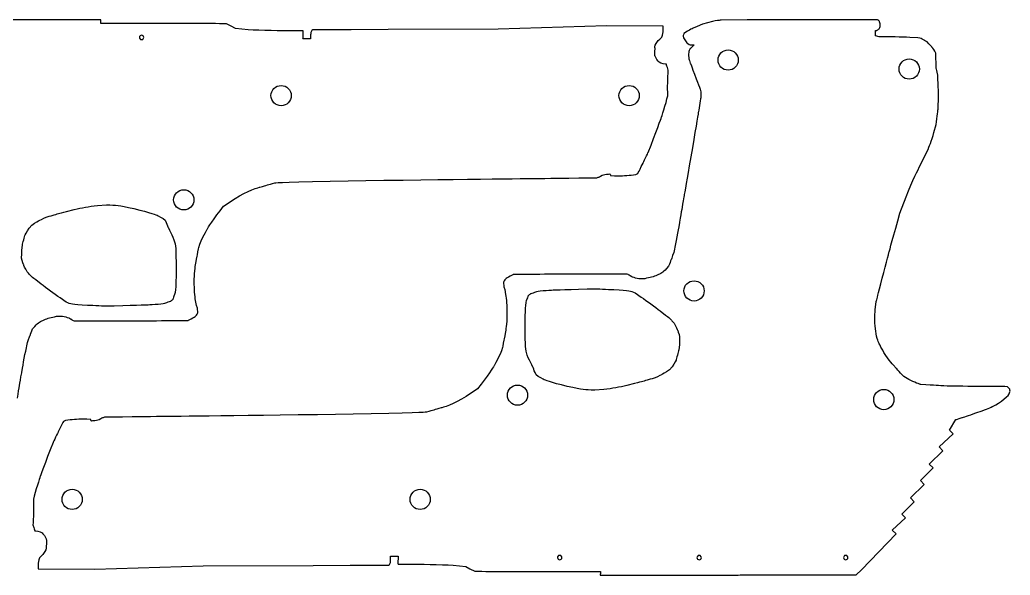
# Model space of a CAD drawing. Extents: x 81 to 204, y 60 to 194.
# Drawn here: x 140.1 to 204.2, y 119.2 to 155.2 of the extents above; entities that cross this region are included whole.
import ezdxf

# ---------------------------------------------------------------- set-up
doc = ezdxf.new("R2010")
doc.units = 0
doc.layers.add('Layer_1', color=7, linetype='CONTINUOUS')

msp = doc.modelspace()

# ---------------------------------------------------------------- linework, layer by layer
at = {"layer": 'Layer_1', "color": 7}
for points in [[(143.84116, 155.172777), (139.215685, 155.172835), (137.669296, 155.170454)], [(145.379736, 155.132442), (145.38262, 155.172777)], [(187.213618, 155.160692), (185.531191, 155.157808)], [(195.65216, 155.16302), (195.638481, 155.168206), (195.624802, 155.172836), (192.260217, 155.168206)], [(148.053454, 154.931864), (146.710379, 154.931864), (145.367036, 154.931864)], [(154.908152, 154.530176), (154.089399, 154.600317), (153.818413, 154.750854), (153.506945, 154.911782)], [(159.134924, 154.52168), (159.111905, 154.523267), (159.095501, 154.529961), (159.032609, 154.489763)], [(181.766721, 154.395762), (181.76381, 154.754534), (178.109094, 154.781334), (171.090069, 154.562981), (163.966454, 154.539592), (161.577266, 154.530967)], [(184.958982, 155.067294), (184.326213, 154.881755), (183.980021, 154.740925), (183.723931, 154.626895)], [(195.780575, 154.623762), (195.799308, 154.667109)], [(195.818861, 154.832825), (195.814733, 154.901455)], [(158.478175, 154.238806), (158.478175, 154.419424), (158.468385, 154.449914), (157.780231, 154.459625)], [(158.953975, 154.087922), (158.953975, 154.011354), (158.953975, 153.935744), (158.787155, 153.937596), (158.540379, 153.937596), (158.458067, 153.937596)], [(181.455412, 153.832038), (181.549339, 153.926788)], [(183.093482, 154.003005), (183.213939, 153.801882), (183.31457, 153.689217), (183.378419, 153.628781)], [(183.340679, 154.432466), (183.108788, 154.284119)], [(195.523392, 154.335377), (195.523392, 154.47224), (195.535431, 154.47568), (195.547046, 154.47568)], [(195.746283, 154.070809), (195.52752, 154.135751)], [(198.257284, 154.008603), (197.735666, 154.03403)], [(183.524308, 153.555774), (183.578045, 153.550588)], [(183.736364, 153.502969), (183.679891, 153.450327)], [(183.42133, 152.939104), (183.42133, 152.842576)], [(199.434897, 152.060516), (199.417408, 153.019519), (199.382002, 153.087472), (199.347, 153.150231)], [(181.516769, 152.428942), (181.455915, 152.491699)], [(183.79403, 151.652637), (183.915717, 151.338717)], [(199.542913, 151.588399), (199.515296, 151.774345)], [(182.065911, 150.25498), (182.063266, 150.913184)], [(184.160459, 150.677092), (184.203393, 150.514931)], [(199.296533, 147.872699), (199.442422, 148.384879)], [(183.663257, 146.881816), (183.462409, 145.713072)], [(198.322626, 145.557634), (198.94528, 146.843007)], [(177.526429, 144.952416), (177.567042, 144.970063)], [(178.36484, 145.088205), (178.618735, 145.073018)], [(179.690826, 145.113214), (180.007083, 145.148218)], [(160.220033, 144.713846), (163.692504, 144.776603)], [(153.322822, 143.094313), (154.071143, 143.601432)], [(197.097277, 142.645344), (197.501574, 143.71742)], [(182.574634, 140.665512), (182.45541, 140.105342)], [(182.12412, 139.216752), (181.979737, 139.05965)], [(151.424992, 138.223678), (151.434781, 138.725603)], [(171.960781, 138.605294), (171.870267, 138.56127)], [(179.432916, 138.699089), (178.187609, 138.701947)], [(179.894783, 138.47595), (179.789093, 138.508354)], [(181.612215, 138.744632), (181.384834, 138.636616)], [(171.428624, 138.179527), (171.448997, 137.87818), (171.519138, 137.697699), (171.574516, 137.391293)], [(180.577458, 138.403907), (180.297582, 138.385571)], [(151.655788, 136.194919), (151.635415, 136.496266), (151.565274, 136.676746), (151.509897, 136.983153)], [(195.514108, 136.554147), (195.555809, 136.920573)], [(142.506954, 135.970539), (142.78683, 135.988875)], [(171.65942, 136.150768), (171.649631, 135.648843)], [(140.960292, 135.157694), (141.104676, 135.314796)], [(141.472198, 135.629814), (141.699578, 135.73783)], [(143.189629, 135.898496), (143.29532, 135.866092)], [(143.651497, 135.675357), (144.896803, 135.672499)], [(151.123631, 135.769152), (151.214145, 135.813176)], [(195.573483, 134.681256), (195.51305, 135.163084)], [(140.509778, 133.708934), (140.629002, 134.269104)], [(197.677577, 131.884364), (197.340953, 132.080156)], [(202.531258, 131.424754), (202.160177, 131.427135)], [(169.761591, 131.280133), (169.01327, 130.773014)], [(203.668133, 130.475667), (203.999563, 130.749397), (204.099647, 130.847293), (204.15899, 130.937669)], [(204.220244, 131.186103), (204.205348, 131.261165)], [(162.864379, 129.6606), (159.391908, 129.597843)], [(202.00348, 129.707262), (202.422554, 129.85315)], [(143.393586, 129.261232), (143.07733, 129.226228)], [(144.719572, 129.286241), (144.465678, 129.301428)], [(145.557983, 129.42203), (145.51737, 129.404383)], [(194.611469, 119.551985), (196.863806, 121.874074), (196.595815, 122.110717), (197.463574, 122.910696), (197.224139, 123.163664), (198.02706, 123.959697), (197.787686, 124.219558), (198.667947, 125.082042), (198.428515, 125.33501), (199.259285, 126.158985), (198.991297, 126.395626), (199.877177, 127.246234), (199.637803, 127.506095), (200.554405, 128.349007), (200.31497, 128.601973), (200.708244, 129.275086)], [(141.018501, 124.119466), (141.021147, 123.461262)], [(141.567643, 121.945504), (141.628498, 121.882747)], [(141.629, 120.542408), (141.535073, 120.447658)], [(141.317692, 119.978684), (141.320602, 119.619911), (144.975318, 119.593112), (151.994343, 119.811465), (159.117959, 119.834854), (161.507146, 119.843479)], [(163.949488, 119.852766), (163.972507, 119.851178), (163.988911, 119.844485), (164.051803, 119.884683)], [(164.130437, 120.286524), (164.130437, 120.363092), (164.130437, 120.438702), (164.297257, 120.43685), (164.544034, 120.43685), (164.626346, 120.43685)], [(164.606237, 120.13564), (164.606237, 119.955022), (164.616027, 119.924532), (165.304182, 119.914821)], [(168.17626, 119.84427), (168.995013, 119.774129), (169.266, 119.623592), (169.577467, 119.462664)], [(175.030958, 119.442582), (176.374033, 119.442582), (177.717376, 119.442582)], [(177.704676, 119.242004), (177.701792, 119.201669)], [(186.750119, 119.22074), (194.19471, 119.233652), (194.267206, 119.235768), (194.611469, 119.551985)], [(179.243252, 119.201669), (183.868727, 119.201611), (185.415116, 119.203992)], [(186.309177, 119.205844), (186.544342, 119.211718)]]:
    msp.add_lwpolyline(points, dxfattribs=at)
at = {"layer": 'Layer_1', "color": 5}
for points in [[(148.008063, 154.173525)], [(185.978514, 151.912766)], [(197.699592, 151.32935)], [(157.040866, 150.917761)], [(179.567359, 150.917761)], [(150.740476, 144.167265)], [(183.769548, 136.957541)], [(172.343937, 130.207181)], [(196.055716, 129.921832)], [(143.517053, 123.456685)], [(166.043546, 123.456685)], [(175.076349, 120.200921)], [(184.103726, 120.200921)], [(193.593745, 120.200921)]]:
    msp.add_lwpolyline(points, close=True, dxfattribs=at)
for points in [[(145.157829, 143.136471), (145.730102, 143.181666)], [(143.159052, 142.764925), (143.653753, 142.883069)], [(140.731275, 141.667846), (140.904475, 141.876046)], [(149.531275, 142.187514), (149.604236, 142.041698)], [(149.722299, 141.740794), (149.810055, 141.554753), (149.809928, 141.554759)], [(150.108513, 140.911895), (150.18886, 140.671)], [(140.246596, 139.736833), (140.251797, 140.01556)], [(141.509344, 138.057326), (141.160402, 138.320917)], [(150.148756, 137.377058), (150.10853, 137.27416)], [(173.465121, 137.529546), (173.593339, 137.574742)], [(179.950449, 137.479629), (180.347373, 137.215755)], [(143.133963, 136.894817), (142.73704, 137.158691)], [(149.619291, 136.8449), (149.491073, 136.799704)], [(172.935657, 136.997388), (172.975882, 137.100286)], [(181.575068, 136.31712), (181.92401, 136.053529)], [(182.837816, 134.637613), (182.832615, 134.358886)], [(172.975899, 133.462551), (172.895553, 133.703446)], [(173.362113, 132.633652), (173.274358, 132.819693), (173.274485, 132.819687)], [(182.353137, 132.7066), (182.179938, 132.4984)], [(173.553137, 132.186932), (173.480177, 132.332748)], [(179.92536, 131.609521), (179.43066, 131.491377)], [(177.926583, 131.237975), (177.35431, 131.19278)]]:
    msp.add_lwpolyline(points, dxfattribs=at)
at = {"layer": 'Layer_1', "color": 7}
for points in [[(145.38262, 155.172777), (145.38262, 155.172806), (143.84116, 155.172777), (143.84116, 155.172777)], [(185.531191, 155.157808), (185.531157, 155.157808), (185.388173, 155.135106), (185.388173, 155.135106)], [(192.260217, 155.168206), (192.260217, 155.168206), (188.89581, 155.16302), (187.213618, 155.160692)], [(195.706034, 155.136083), (195.706034, 155.136083), (195.679034, 155.153651), (195.65216, 155.16302)], [(145.367036, 154.931864), (145.36992, 154.971972), (145.36992, 154.971921), (145.372222, 155.011985)], [(145.372222, 155.011985), (145.372222, 155.011985), (145.377408, 155.09232), (145.379736, 155.132442)], [(152.103463, 154.926678), (152.103463, 154.926678), (150.740012, 154.931864), (148.053454, 154.931864)], [(153.506945, 154.911782), (153.466861, 154.921545), (152.103463, 154.926678), (152.103463, 154.926678)], [(157.780231, 154.459625), (157.092076, 154.469785), (155.726429, 154.459646), (154.908152, 154.530176)], [(161.577266, 154.530967), (159.188237, 154.522077), (159.158313, 154.519775), (159.134924, 154.52168)], [(183.723931, 154.626895), (183.629207, 154.58476), (183.546898, 154.546083), (183.340679, 154.432466)], [(185.388173, 155.135106), (185.388173, 155.135106), (185.245118, 155.112511), (184.958982, 155.067294)], [(195.602834, 154.485126), (195.602834, 154.485126), (195.635155, 154.498461), (195.675295, 154.528332)], [(195.675295, 154.528332), (195.675295, 154.528332), (195.71153, 154.559976), (195.71153, 154.559913)], [(195.760176, 155.092876), (195.733244, 155.118594), (195.706034, 155.136083), (195.706034, 155.136083)], [(195.71153, 154.559913), (195.747883, 154.59147), (195.747846, 154.591414), (195.780575, 154.623762)], [(195.780417, 155.038735), (195.780382, 155.038708), (195.760176, 155.092876), (195.760176, 155.092876)], [(195.814733, 154.901455), (195.801107, 154.984125), (195.801107, 154.984132), (195.780417, 155.038735)], [(195.799308, 154.667109), (195.818384, 154.710455), (195.823491, 154.764613), (195.818861, 154.832825)], [(158.458067, 153.937596), (158.458093, 153.937626), (158.463358, 154.012796), (158.463358, 154.012796)], [(158.463358, 154.012796), (158.463358, 154.012796), (158.468385, 154.088015), (158.478175, 154.238806)], [(158.965881, 154.342782), (158.965881, 154.342782), (158.946038, 154.242193), (158.953975, 154.087922)], [(159.032609, 154.489763), (158.986175, 154.442951), (158.965881, 154.342782), (158.965881, 154.342782)], [(181.549339, 153.926788), (181.63816, 154.016498), (181.731478, 153.998863), (181.766721, 154.395762)], [(183.07721, 154.160926), (183.07721, 154.160926), (183.073717, 154.090732), (183.093482, 154.003005)], [(183.108788, 154.284119), (183.08111, 154.231525), (183.07721, 154.160926), (183.07721, 154.160926)], [(195.52752, 154.135751), (195.523472, 154.202019), (195.523392, 154.335377), (195.523392, 154.335377)], [(195.547046, 154.47568), (195.570753, 154.472188), (195.602834, 154.485126), (195.602834, 154.485126)], [(197.735666, 154.03403), (197.214008, 154.059006), (196.381579, 154.063991), (195.746283, 154.070809)], [(198.661586, 153.853145), (198.468208, 153.963849), (198.468186, 153.963793), (198.257284, 154.008603)], [(181.241814, 152.849516), (181.241814, 152.849516), (181.200248, 152.995024), (181.244724, 153.321361)], [(181.24102, 153.417616), (181.23811, 153.497142), (181.23811, 153.497187), (181.455412, 153.832038)], [(181.244724, 153.321361), (181.244724, 153.321361), (181.24102, 153.417587), (181.24102, 153.417616)], [(183.378419, 153.628781), (183.442417, 153.568704), (183.470106, 153.560836), (183.524308, 153.555774)], [(183.530584, 153.3095), (183.480308, 153.219081), (183.480218, 153.218997), (183.429955, 153.128607)], [(183.679891, 153.450327), (183.623312, 153.397619), (183.530584, 153.3095), (183.530584, 153.3095)], [(183.578045, 153.550588), (183.658444, 153.548207), (183.658388, 153.548207), (183.704788, 153.545402)], [(183.704788, 153.545402), (183.704759, 153.545373), (183.751551, 153.543021), (183.751551, 153.543021)], [(183.760017, 153.530586), (183.760017, 153.530586), (183.756102, 153.520611), (183.736364, 153.502969)], [(183.751551, 153.543021), (183.764039, 153.54064), (183.760017, 153.530586), (183.760017, 153.530586)], [(198.854917, 153.742811), (198.854917, 153.742811), (198.661607, 153.853174), (198.661586, 153.853145)], [(199.153669, 153.418762), (199.153669, 153.418762), (199.03072, 153.567066), (198.854917, 153.742811)], [(199.347, 153.150231), (199.276785, 153.270667), (199.153669, 153.418762), (199.153669, 153.418762)], [(181.455915, 152.491699), (181.302774, 152.637119), (181.241814, 152.849516), (181.241814, 152.849516)], [(183.429955, 153.128607), (183.429955, 153.128607), (183.422547, 153.035831), (183.42133, 152.939104)], [(183.42133, 152.842576), (183.424822, 152.742344), (183.433765, 152.674399), (183.433765, 152.674399)], [(183.433765, 152.674399), (183.433765, 152.674399), (183.442285, 152.606579), (183.455223, 152.571582)], [(181.977938, 152.292079), (181.977938, 152.292079), (181.612283, 152.330761), (181.516769, 152.428942)], [(182.104144, 151.90815), (182.008629, 152.198585), (182.008788, 152.198636), (181.977938, 152.292079)], [(183.455223, 152.571582), (183.455223, 152.571582), (183.543048, 152.332883), (183.543001, 152.332854)], [(183.543001, 152.332854), (183.630665, 152.094335), (183.630647, 152.094377), (183.79403, 151.652637)], [(199.515296, 151.774345), (199.487555, 151.959905), (199.452476, 152.020402), (199.434897, 152.060516)], [(182.063266, 150.913184), (182.06062, 151.248035), (182.104144, 151.90815), (182.104144, 151.90815)], [(183.915717, 151.338717), (184.03779, 151.024934), (184.117911, 150.83894), (184.160459, 150.677092)], [(199.578055, 150.860458), (199.562842, 151.277272), (199.562789, 151.277307), (199.542913, 151.588399)], [(199.592819, 150.443856), (199.592819, 150.443856), (199.578108, 150.860487), (199.578055, 150.860458)], [(181.649034, 148.828913), (181.649034, 148.828913), (181.965714, 149.74775), (182.065911, 150.25498)], [(184.200456, 150.125938), (184.187968, 150.012868), (184.053887, 149.201939), (184.053887, 149.201939)], [(184.204451, 150.251456), (184.204451, 150.25143), (184.200456, 150.125938), (184.200456, 150.125938)], [(184.203393, 150.514931), (184.208579, 150.377017), (184.208499, 150.377017), (184.204451, 150.251456)], [(199.565609, 149.406777), (199.565609, 149.406777), (199.602992, 149.921344), (199.592819, 150.443856)], [(199.442422, 148.384879), (199.5278, 148.892077), (199.565609, 149.406777), (199.565609, 149.406777)], [(180.800356, 146.579341), (181.33291, 147.909963), (181.649034, 148.828913), (181.649034, 148.828913)], [(184.053887, 149.201939), (184.053887, 149.201939), (183.919402, 148.390978), (183.663257, 146.881816)], [(198.94528, 146.843007), (198.94528, 146.843007), (199.151121, 147.360375), (199.296533, 147.872699)], [(180.468939, 145.889004), (180.468966, 145.889035), (180.800356, 146.579341), (180.800356, 146.579341)], [(180.007083, 145.148218), (180.137602, 145.198499), (180.137469, 145.198547), (180.468939, 145.889004)], [(183.462409, 145.713072), (183.261537, 144.544648), (183.115802, 143.715759), (183.115802, 143.715761)], [(197.501574, 143.71742), (197.905883, 144.789118), (198.322626, 145.557634), (198.322626, 145.557634)], [(163.692504, 144.776603), (170.526744, 144.86196), (173.956485, 144.901984), (173.956485, 144.901984)], [(173.956485, 144.901984), (173.956485, 144.901984), (177.386067, 144.942266), (177.411018, 144.937123)], [(177.411018, 144.937123), (177.411018, 144.937123), (177.446048, 144.93998), (177.446154, 144.93998)], [(177.446154, 144.93998), (177.481476, 144.942362), (177.481582, 144.942362), (177.526429, 144.952416)], [(177.567042, 144.970063), (177.607127, 144.987632), (177.642158, 145.012918), (177.813951, 145.100638)], [(177.813951, 145.100638), (178.099252, 145.173502), (178.191882, 145.180897), (178.191882, 145.180897)], [(178.191882, 145.180897), (178.191882, 145.180897), (178.284725, 145.188411), (178.320126, 145.188411)], [(178.320126, 145.188411), (178.320126, 145.188411), (178.33997, 145.163461), (178.33997, 145.16354)], [(178.33997, 145.16354), (178.360343, 145.13851), (178.360343, 145.138484), (178.36484, 145.088205)], [(178.618735, 145.073018), (178.872153, 145.057805), (179.374305, 145.078177), (179.690826, 145.113214)], [(154.071143, 143.601432), (154.819305, 144.108694), (155.672904, 144.339897), (155.672904, 144.339897)], [(155.672904, 144.339897), (156.15516, 144.47516), (156.155239, 144.475155), (156.637098, 144.610754)], [(156.637098, 144.610754), (156.637098, 144.610754), (156.747535, 144.651063), (160.220033, 144.713846)], [(183.115802, 143.715761), (182.973861, 142.886179), (182.97384, 142.886144), (182.831957, 142.056165)], [(152.278511, 141.643224), (152.278511, 141.643224), (152.680334, 142.311041), (153.322822, 143.094313)], [(196.404206, 140.149387), (196.404206, 140.149387), (196.705469, 141.269143), (197.097277, 142.645344)], [(182.831957, 142.056165), (182.831957, 142.056165), (182.693998, 141.225336), (182.574634, 140.665512)], [(151.716272, 140.422934), (151.876874, 140.975379), (152.278511, 141.643224), (152.278511, 141.643224)], [(151.605544, 139.860303), (151.605544, 139.860332), (151.716272, 140.422934), (151.716272, 140.422934)], [(151.434781, 138.725603), (151.495186, 139.298217), (151.495239, 139.298103), (151.605544, 139.860303)], [(182.45541, 140.105342), (182.355204, 139.8168), (182.272194, 139.594527), (182.272194, 139.594527)], [(195.860847, 138.070722), (196.103118, 139.029736), (196.404206, 140.149387), (196.404206, 140.149387)], [(182.272194, 139.594527), (182.272194, 139.594527), (182.189583, 139.372271), (182.12412, 139.216752)], [(171.870267, 138.56127), (171.699902, 138.491076), (171.589147, 138.395557), (171.589147, 138.395557)], [(172.061402, 138.666958), (172.061402, 138.666958), (172.051083, 138.648993), (171.960781, 138.605294)], [(174.506633, 138.694168), (173.284041, 138.680463), (173.283962, 138.680542), (172.061402, 138.666958)], [(178.187609, 138.701947), (176.942028, 138.704328), (174.506633, 138.694168), (174.506633, 138.694168)], [(179.538196, 138.656565), (179.538196, 138.656565), (179.488312, 138.684177), (179.432916, 138.699089)], [(179.633631, 138.58875), (179.588327, 138.628975), (179.538196, 138.656565), (179.538196, 138.656565)], [(179.683952, 138.558807), (179.683889, 138.558778), (179.633631, 138.58875), (179.633631, 138.58875)], [(179.789093, 138.508354), (179.734131, 138.528647), (179.734144, 138.528753), (179.683952, 138.558807)], [(180.297582, 138.385571), (180.15567, 138.398059), (179.999973, 138.443208), (179.894783, 138.47595)], [(181.384834, 138.636616), (181.157578, 138.528634), (180.926417, 138.470944), (180.577458, 138.403907)], [(181.979737, 139.05965), (181.835507, 138.902974), (181.835571, 138.902919), (181.612215, 138.744632)], [(151.509897, 136.983153), (151.454996, 137.289569), (151.414858, 137.721591), (151.424992, 138.223678)], [(171.589147, 138.395557), (171.589147, 138.395557), (171.478975, 138.29996), (171.428624, 138.179527)], [(195.555809, 136.920573), (195.618645, 137.11165), (195.618576, 137.111706), (195.860847, 138.070722)], [(171.574516, 137.391293), (171.629417, 137.084877), (171.669554, 136.652855), (171.65942, 136.150768)], [(195.51305, 135.163084), (195.453082, 135.645334), (195.472817, 136.187632), (195.514108, 136.554147)], [(141.699578, 135.73783), (141.926834, 135.845812), (142.157995, 135.903502), (142.506954, 135.970539)], [(142.78683, 135.988875), (142.928742, 135.976386), (143.084439, 135.931238), (143.189629, 135.898496)], [(151.214145, 135.813176), (151.384511, 135.88337), (151.495265, 135.978889), (151.495265, 135.978889)], [(151.495265, 135.978889), (151.495265, 135.978889), (151.605438, 136.074486), (151.655788, 136.194919)], [(141.104676, 135.314796), (141.248905, 135.471472), (141.248842, 135.471527), (141.472198, 135.629814)], [(143.29532, 135.866092), (143.350282, 135.845799), (143.350268, 135.845693), (143.40046, 135.815639)], [(143.40046, 135.815639), (143.400523, 135.815668), (143.450781, 135.785696), (143.450781, 135.785696)], [(143.450781, 135.785696), (143.496086, 135.745471), (143.546216, 135.717881), (143.546216, 135.717881)], [(143.546216, 135.717881), (143.546216, 135.717881), (143.596101, 135.690269), (143.651497, 135.675357)], [(144.896803, 135.672499), (146.142385, 135.670118), (148.577779, 135.680278), (148.577779, 135.680278)], [(148.577779, 135.680278), (149.800371, 135.693983), (149.80045, 135.693904), (151.02301, 135.707488)], [(151.02301, 135.707488), (151.02301, 135.707488), (151.033329, 135.725453), (151.123631, 135.769152)], [(171.649631, 135.648843), (171.589226, 135.076229), (171.589173, 135.076343), (171.478869, 134.514143)], [(140.629002, 134.269104), (140.729208, 134.557646), (140.812218, 134.779919), (140.812218, 134.779919)], [(140.812218, 134.779919), (140.812218, 134.779919), (140.894829, 135.002175), (140.960292, 135.157694)], [(195.944969, 133.842707), (195.713863, 134.259524), (195.713834, 134.259492), (195.573483, 134.681256)], [(171.478869, 134.514143), (171.478869, 134.514114), (171.368141, 133.951512), (171.368141, 133.951512)], [(140.252455, 132.318281), (140.252455, 132.318281), (140.390414, 133.14911), (140.509778, 133.708934)], [(171.368141, 133.951512), (171.207538, 133.399067), (170.805901, 132.731222), (170.805901, 132.731222)], [(196.175765, 133.425827), (196.175765, 133.425827), (195.94499, 133.842736), (195.944969, 133.842707)], [(196.788577, 132.677792), (196.788577, 132.677792), (196.497289, 133.014077), (196.175765, 133.425827)], [(170.805901, 132.731222), (170.805901, 132.731222), (170.404078, 132.063405), (169.761591, 131.280133)], [(139.96861, 130.658685), (140.110551, 131.488267), (140.110572, 131.488302), (140.252455, 132.318281)], [(197.340953, 132.080156), (197.079746, 132.341345), (196.788577, 132.677792), (196.788577, 132.677792)], [(198.425747, 131.557585), (198.425747, 131.557585), (198.013619, 131.688247), (197.677577, 131.884364)], [(200.154799, 131.451212), (199.485012, 131.492535), (199.48497, 131.492474), (198.425747, 131.557585)], [(202.160177, 131.427135), (201.345649, 131.43412), (200.154799, 131.451212), (200.154799, 131.451212)], [(203.130536, 131.422373), (203.130536, 131.422373), (202.868117, 131.423431), (202.531258, 131.424754)], [(204.059592, 131.407053), (204.009286, 131.417213), (203.130528, 131.422373), (203.130536, 131.422373)], [(204.10868, 131.368086), (204.10868, 131.368064), (204.059592, 131.407053), (204.059592, 131.407053)], [(204.205348, 131.261165), (204.157331, 131.329062), (204.157395, 131.329075), (204.10868, 131.368086)], [(204.15899, 130.937669), (204.217884, 131.028199), (204.235518, 131.110826), (204.220244, 131.186103)], [(169.01327, 130.773014), (168.265107, 130.265752), (167.411508, 130.034549), (167.411508, 130.034549)], [(202.422554, 129.85315), (202.814269, 129.988434), (203.125872, 130.144377), (203.125872, 130.144377)], [(203.125872, 130.144377), (203.125872, 130.144377), (203.436945, 130.29992), (203.668133, 130.475667)], [(159.391908, 129.597843), (152.557668, 129.512486), (149.127927, 129.472462), (149.127927, 129.472462)], [(166.447314, 129.763692), (166.447314, 129.763692), (166.336877, 129.723383), (162.864379, 129.6606)], [(167.411508, 130.034549), (166.929252, 129.899286), (166.929173, 129.899291), (166.447314, 129.763692)], [(201.137176, 129.406052), (201.137176, 129.406052), (201.583978, 129.561444), (202.00348, 129.707262)], [(143.07733, 129.226228), (142.946811, 129.175947), (142.946943, 129.175899), (142.615473, 128.485442)], [(144.465678, 129.301428), (144.21226, 129.316641), (143.710107, 129.296268), (143.393586, 129.261232)], [(144.744443, 129.210906), (144.72407, 129.235936), (144.72407, 129.235962), (144.719572, 129.286241)], [(144.764286, 129.186035), (144.764286, 129.186035), (144.744443, 129.210985), (144.744443, 129.210906)], [(144.89253, 129.193549), (144.89253, 129.193549), (144.799688, 129.186035), (144.764286, 129.186035)], [(145.270461, 129.273808), (144.985161, 129.200944), (144.89253, 129.193549), (144.89253, 129.193549)], [(145.51737, 129.404383), (145.477286, 129.386814), (145.442255, 129.361528), (145.270461, 129.273808)], [(145.638258, 129.434466), (145.602936, 129.432084), (145.60283, 129.432084), (145.557983, 129.42203)], [(145.673395, 129.437323), (145.673395, 129.437323), (145.638364, 129.434466), (145.638258, 129.434466)], [(149.127927, 129.472462), (149.127927, 129.472462), (145.698345, 129.43218), (145.673395, 129.437323)], [(200.708244, 129.275086), (200.783227, 129.297946), (200.783108, 129.298025), (201.137176, 129.406052)], [(142.615473, 128.485442), (142.615446, 128.485411), (142.284056, 127.795105), (142.284056, 127.795105)], [(142.284056, 127.795105), (141.751502, 126.464483), (141.435378, 125.545532), (141.435378, 125.545532)], [(141.435378, 125.545532), (141.435378, 125.545532), (141.118698, 124.626696), (141.018501, 124.119466)], [(141.021147, 123.461262), (141.023792, 123.126411), (140.980268, 122.466296), (140.980268, 122.466296)], [(140.980268, 122.466296), (141.075783, 122.175861), (141.075624, 122.17581), (141.106475, 122.082367)], [(141.106475, 122.082367), (141.106475, 122.082367), (141.472129, 122.043685), (141.567643, 121.945504)], [(141.628498, 121.882747), (141.781638, 121.737327), (141.842598, 121.52493), (141.842598, 121.52493)], [(141.842598, 121.52493), (141.842598, 121.52493), (141.884165, 121.379422), (141.839688, 121.053085)], [(141.843392, 120.95683), (141.846303, 120.877304), (141.846303, 120.877259), (141.629, 120.542408)], [(141.839688, 121.053085), (141.839688, 121.053085), (141.843392, 120.956859), (141.843392, 120.95683)], [(141.535073, 120.447658), (141.446253, 120.357948), (141.352934, 120.375583), (141.317692, 119.978684)], [(164.051803, 119.884683), (164.098237, 119.931495), (164.118531, 120.031664), (164.118531, 120.031664)], [(164.118531, 120.031664), (164.118531, 120.031664), (164.138375, 120.132253), (164.130437, 120.286524)], [(164.621054, 120.36165), (164.621054, 120.36165), (164.616027, 120.286431), (164.606237, 120.13564)], [(164.626346, 120.43685), (164.626319, 120.43682), (164.621054, 120.36165), (164.621054, 120.36165)], [(165.304182, 119.914821), (165.992336, 119.904661), (167.357983, 119.9148), (168.17626, 119.84427)], [(161.507146, 119.843479), (163.896175, 119.852369), (163.926099, 119.854671), (163.949488, 119.852766)], [(169.577467, 119.462664), (169.617551, 119.452901), (170.980949, 119.447768), (170.980949, 119.447768)], [(170.980949, 119.447768), (170.980949, 119.447768), (172.3444, 119.442582), (175.030958, 119.442582)], [(177.71219, 119.362461), (177.71219, 119.362461), (177.707004, 119.282126), (177.704676, 119.242004)], [(177.717376, 119.442582), (177.714492, 119.402474), (177.714492, 119.402525), (177.71219, 119.362461)], [(177.701792, 119.201669), (177.701792, 119.20164), (179.243252, 119.201669), (179.243252, 119.201669)], [(185.415116, 119.203992), (185.956292, 119.204521), (185.956355, 119.204521), (186.309177, 119.205844)], [(186.544342, 119.211718), (186.596536, 119.212776), (186.642851, 119.214549), (186.750119, 119.22074)]]:
    msp.add_open_spline(points, degree=3, dxfattribs=at)
at = {"layer": 'Layer_1', "color": 5}
for points in [[(148.008063, 154.173525), (147.933883, 154.173525), (147.866096, 154.106021), (147.866096, 154.031985)], [(147.866096, 154.031985), (147.866096, 154.031985), (147.866096, 153.957944), (147.933855, 153.890446)], [(147.933855, 153.890446), (148.008005, 153.890446), (148.008005, 153.890446), (148.082098, 153.890475)], [(148.149545, 154.031985), (148.149545, 154.106049), (148.08207, 154.173496), (148.008063, 154.173525)], [(148.082098, 153.890475), (148.149545, 153.957921), (148.149545, 154.031985), (148.149545, 154.031985)], [(185.322902, 152.568378), (185.322909, 152.930461), (185.61643, 153.223982), (185.978514, 153.223982)], [(185.978514, 153.223982), (186.34059, 153.223975), (186.634112, 152.930454), (186.634119, 152.568378)], [(197.043981, 151.984961), (197.043988, 152.347045), (197.337509, 152.640566), (197.699592, 152.640566)], [(197.699592, 152.640566), (198.061669, 152.640559), (198.35519, 152.347038), (198.355197, 151.984961)], [(185.978514, 151.912766), (185.61643, 151.912766), (185.322902, 152.206294), (185.322902, 152.568378)], [(186.634119, 152.568378), (186.634119, 152.206294), (186.340597, 151.912773), (185.978514, 151.912766)], [(197.699592, 151.32935), (197.337509, 151.32935), (197.043981, 151.622878), (197.043981, 151.984961)], [(198.355197, 151.984961), (198.355197, 151.622878), (198.061676, 151.329357), (197.699592, 151.32935)], [(156.385261, 150.262155), (156.385268, 150.624233), (156.67879, 150.917754), (157.040866, 150.917761)], [(157.040866, 150.917761), (157.402943, 150.917754), (157.696464, 150.624233), (157.696471, 150.262155)], [(178.911755, 150.262155), (178.911762, 150.624233), (179.205283, 150.917754), (179.567359, 150.917761)], [(179.567359, 150.917761), (179.929436, 150.917754), (180.222957, 150.624233), (180.222964, 150.262155)], [(157.040866, 149.606547), (156.67879, 149.606554), (156.385268, 149.900076), (156.385261, 150.262155)], [(157.696471, 150.262155), (157.696464, 149.900076), (157.402943, 149.606554), (157.040866, 149.606547)], [(179.567359, 149.606547), (179.205283, 149.606554), (178.911762, 149.900076), (178.911755, 150.262155)], [(180.222964, 150.262155), (180.222957, 149.900076), (179.929436, 149.606554), (179.567359, 149.606547)], [(150.084871, 143.511658), (150.084878, 143.873736), (150.378399, 144.167258), (150.740476, 144.167265)], [(150.740476, 144.167265), (151.102552, 144.167258), (151.396073, 143.873736), (151.39608, 143.511658)], [(143.653753, 142.883069), (144.14854, 143.001156), (144.585128, 143.091264), (145.157829, 143.136471)], [(145.730102, 143.181666), (146.438118, 143.181666), (146.438118, 143.181666), (147.520211, 142.940748)], [(150.740476, 142.856051), (150.378399, 142.856058), (150.084878, 143.149579), (150.084871, 143.511658)], [(151.39608, 143.511658), (151.396073, 143.149579), (151.102552, 142.856058), (150.740476, 142.856051)], [(141.388986, 142.175053), (141.388986, 142.175053), (141.622535, 142.302901), (141.838509, 142.388339)], [(141.838509, 142.388339), (141.838509, 142.388339), (142.22259, 142.503767), (142.222561, 142.50371)], [(142.222561, 142.50371), (142.606498, 142.619478), (142.606498, 142.619478), (143.159052, 142.764925)], [(147.520211, 142.940748), (148.602304, 142.699836), (149.016687, 142.511471), (149.016687, 142.511471)], [(149.016687, 142.511471), (149.016687, 142.511471), (149.431065, 142.323199), (149.531275, 142.187514)], [(140.904475, 141.876046), (141.155443, 142.046807), (141.388986, 142.175053), (141.388986, 142.175053)], [(149.604236, 142.041698), (149.677086, 141.89628), (149.722299, 141.740794), (149.722299, 141.740794)], [(140.311777, 140.630781), (140.387084, 140.922009), (140.387026, 140.922009), (140.462679, 141.213237)], [(140.462679, 141.213237), (140.462679, 141.213237), (140.557792, 141.459258), (140.731275, 141.667846)], [(149.809928, 141.554759), (149.897631, 141.369254), (150.028277, 141.153246), (150.108513, 140.911895)], [(140.251797, 140.01556), (140.256421, 140.294339), (140.311777, 140.630781), (140.311777, 140.630781)], [(150.18886, 140.671), (150.219317, 140.405115), (150.219317, 140.405115), (150.234055, 139.84484)], [(150.234055, 139.84484), (150.234055, 139.844782), (150.249313, 139.284987), (150.249313, 139.284987)], [(140.379536, 139.295182), (140.379536, 139.295182), (140.291803, 139.51619), (140.246596, 139.736833)], [(140.597804, 138.853444), (140.467326, 139.07414), (140.379536, 139.295182), (140.379536, 139.295182)], [(150.249313, 139.284987), (150.249313, 138.43164), (150.224403, 137.954422), (150.224403, 137.954422)], [(140.771425, 138.665137), (140.771367, 138.665137), (140.597804, 138.853444), (140.597804, 138.853444)], [(141.160402, 138.320917), (140.944428, 138.476801), (140.944428, 138.476801), (140.771425, 138.665137)], [(142.73704, 137.158691), (142.340538, 137.422305), (141.858257, 137.793857), (141.509344, 138.057326)], [(150.224403, 137.954422), (150.224403, 137.954422), (150.199031, 137.477262), (150.148756, 137.377058)], [(183.113943, 137.613148), (183.11395, 137.975227), (183.407472, 138.268748), (183.769548, 138.268755)], [(183.769548, 138.268755), (184.131624, 138.268748), (184.425146, 137.975227), (184.425153, 137.613148)], [(150.10853, 137.27416), (150.068421, 137.171152), (150.038367, 137.065543), (150.038367, 137.065543)], [(172.975882, 137.100286), (173.015991, 137.203294), (173.046045, 137.308903), (173.046045, 137.308903)], [(173.046045, 137.308903), (173.126247, 137.379037), (173.126276, 137.379037), (173.206622, 137.4492)], [(173.206622, 137.4492), (173.206622, 137.4492), (173.337215, 137.484686), (173.465121, 137.529546)], [(173.593339, 137.574742), (173.71895, 137.630167), (174.695533, 137.675374), (174.695533, 137.675374)], [(174.695533, 137.675374), (174.695533, 137.675374), (175.672116, 137.72057), (177.500236, 137.755697)], [(177.500236, 137.755697), (177.500236, 137.755697), (178.569499, 137.695602), (178.569557, 137.695631)], [(178.569557, 137.695631), (179.639357, 137.63523), (179.639357, 137.63523), (179.950449, 137.479629)], [(180.347373, 137.215755), (180.743874, 136.952141), (181.226155, 136.580589), (181.575068, 136.31712)], [(183.769548, 136.957541), (183.407472, 136.957548), (183.11395, 137.25107), (183.113943, 137.613148)], [(184.425153, 137.613148), (184.425146, 137.25107), (184.131624, 136.957548), (183.769548, 136.957541)], [(144.514856, 136.678815), (143.445056, 136.739216), (143.445056, 136.739216), (143.133963, 136.894817)], [(145.584176, 136.618749), (145.584176, 136.618749), (144.514913, 136.678844), (144.514856, 136.678815)], [(148.388879, 136.699072), (148.388879, 136.699072), (147.412297, 136.653876), (145.584176, 136.618749)], [(149.491073, 136.799704), (149.365462, 136.744279), (148.388879, 136.699072), (148.388879, 136.699072)], [(149.87779, 136.925246), (149.87779, 136.925246), (149.747197, 136.88976), (149.619291, 136.8449)], [(150.038367, 137.065543), (149.958166, 136.995409), (149.958137, 136.995409), (149.87779, 136.925246)], [(172.860009, 136.420024), (172.860009, 136.420024), (172.885381, 136.897184), (172.935657, 136.997388)], [(172.835099, 135.089459), (172.835099, 135.942806), (172.860009, 136.420024), (172.860009, 136.420024)], [(181.92401, 136.053529), (182.139984, 135.897645), (182.139984, 135.897645), (182.312987, 135.709309)], [(182.312987, 135.709309), (182.313045, 135.709309), (182.486609, 135.521002), (182.486609, 135.521002)], [(182.486609, 135.521002), (182.617086, 135.300306), (182.704877, 135.079264), (182.704877, 135.079264)], [(172.850357, 134.529606), (172.850357, 134.529664), (172.835099, 135.089459), (172.835099, 135.089459)], [(182.704877, 135.079264), (182.704877, 135.079264), (182.792609, 134.858256), (182.837816, 134.637613)], [(172.895553, 133.703446), (172.865095, 133.969331), (172.865095, 133.969331), (172.850357, 134.529606)], [(182.832615, 134.358886), (182.827991, 134.080106), (182.772635, 133.743665), (182.772635, 133.743665)], [(173.274485, 132.819687), (173.186781, 133.005192), (173.056136, 133.2212), (172.975899, 133.462551)], [(182.772635, 133.743665), (182.697329, 133.452437), (182.697386, 133.452437), (182.621733, 133.161209)], [(182.621733, 133.161209), (182.621733, 133.161209), (182.52662, 132.915188), (182.353137, 132.7066)], [(173.480177, 132.332748), (173.407326, 132.478166), (173.362113, 132.633652), (173.362113, 132.633652)], [(174.067725, 131.862975), (174.067725, 131.862975), (173.653347, 132.051247), (173.553137, 132.186932)], [(181.695426, 132.199393), (181.695426, 132.199393), (181.461877, 132.071545), (181.245903, 131.986106)], [(182.179938, 132.4984), (181.928969, 132.327639), (181.695426, 132.199393), (181.695426, 132.199393)], [(171.688332, 130.862788), (171.688339, 131.224867), (171.98186, 131.518388), (172.343937, 131.518395)], [(172.343937, 131.518395), (172.706013, 131.518388), (172.999534, 131.224867), (172.999541, 130.862788)], [(175.564201, 131.433697), (174.482108, 131.67461), (174.067725, 131.862975), (174.067725, 131.862975)], [(177.35431, 131.19278), (176.646294, 131.19278), (176.646294, 131.19278), (175.564201, 131.433697)], [(179.43066, 131.491377), (178.935872, 131.37329), (178.499284, 131.283182), (177.926583, 131.237975)], [(180.861851, 131.870736), (180.477914, 131.754968), (180.477914, 131.754968), (179.92536, 131.609521)], [(181.245903, 131.986106), (181.245903, 131.986106), (180.861822, 131.870679), (180.861851, 131.870736)], [(172.343937, 130.207181), (171.98186, 130.207188), (171.688339, 130.500709), (171.688332, 130.862788)], [(172.999541, 130.862788), (172.999534, 130.500709), (172.706013, 130.207188), (172.343937, 130.207181)], [(195.400111, 130.577438), (195.400118, 130.939517), (195.693639, 131.233039), (196.055716, 131.233046)], [(196.055716, 131.233046), (196.417799, 131.233042), (196.71132, 130.93952), (196.711327, 130.577438)], [(196.055716, 129.921832), (195.693639, 129.921839), (195.400118, 130.21536), (195.400111, 130.577438)], [(196.711327, 130.577438), (196.71132, 130.215357), (196.417799, 129.921835), (196.055716, 129.921832)], [(142.861448, 124.112291), (142.861455, 124.47437), (143.154976, 124.767892), (143.517053, 124.767899)], [(143.517053, 124.767899), (143.879129, 124.767892), (144.17265, 124.47437), (144.172657, 124.112291)], [(165.387942, 124.112291), (165.387949, 124.47437), (165.68147, 124.767892), (166.043546, 124.767899)], [(166.043546, 124.767899), (166.405623, 124.767892), (166.699144, 124.47437), (166.699151, 124.112291)], [(143.517053, 123.456685), (143.154976, 123.456692), (142.861455, 123.750213), (142.861448, 124.112291)], [(144.172657, 124.112291), (144.17265, 123.750213), (143.879129, 123.456692), (143.517053, 123.456685)], [(166.043546, 123.456685), (165.68147, 123.456692), (165.387949, 123.750213), (165.387942, 124.112291)], [(166.699151, 124.112291), (166.699144, 123.750213), (166.405623, 123.456692), (166.043546, 123.456685)], [(175.002314, 120.483971), (174.934867, 120.416525), (174.934867, 120.342461), (174.934867, 120.342461)], [(174.934867, 120.342461), (174.934867, 120.268397), (175.002343, 120.20095), (175.076349, 120.200921)], [(175.150558, 120.484), (175.076407, 120.484), (175.076407, 120.484), (175.002314, 120.483971)], [(175.076349, 120.200921), (175.150529, 120.200921), (175.218316, 120.268425), (175.218316, 120.342461)], [(175.218316, 120.342461), (175.218316, 120.342461), (175.218316, 120.416502), (175.150558, 120.484)], [(184.029263, 120.483971), (183.961845, 120.416525), (183.961845, 120.342461), (183.961845, 120.342461)], [(183.961845, 120.342461), (183.961845, 120.268397), (184.029292, 120.20095), (184.103726, 120.200921)], [(184.177819, 120.484), (184.103755, 120.484), (184.103755, 120.484), (184.029263, 120.483971)], [(184.103726, 120.200921), (184.177761, 120.200921), (184.245294, 120.268425), (184.245294, 120.342461)], [(184.245294, 120.342461), (184.245294, 120.342461), (184.245294, 120.416502), (184.177819, 120.484)], [(193.519594, 120.483971), (193.451864, 120.416525), (193.451864, 120.342461), (193.451864, 120.342461)], [(193.451864, 120.342461), (193.451864, 120.268397), (193.519623, 120.20095), (193.593745, 120.200921)], [(193.667838, 120.484), (193.593774, 120.484), (193.593774, 120.484), (193.519594, 120.483971)], [(193.593745, 120.200921), (193.667809, 120.200921), (193.735313, 120.268425), (193.735313, 120.342461)], [(193.735313, 120.342461), (193.735313, 120.342461), (193.735313, 120.416502), (193.667838, 120.484)]]:
    msp.add_open_spline(points, degree=3, dxfattribs=at)

doc.saveas('drawing.dxf')
